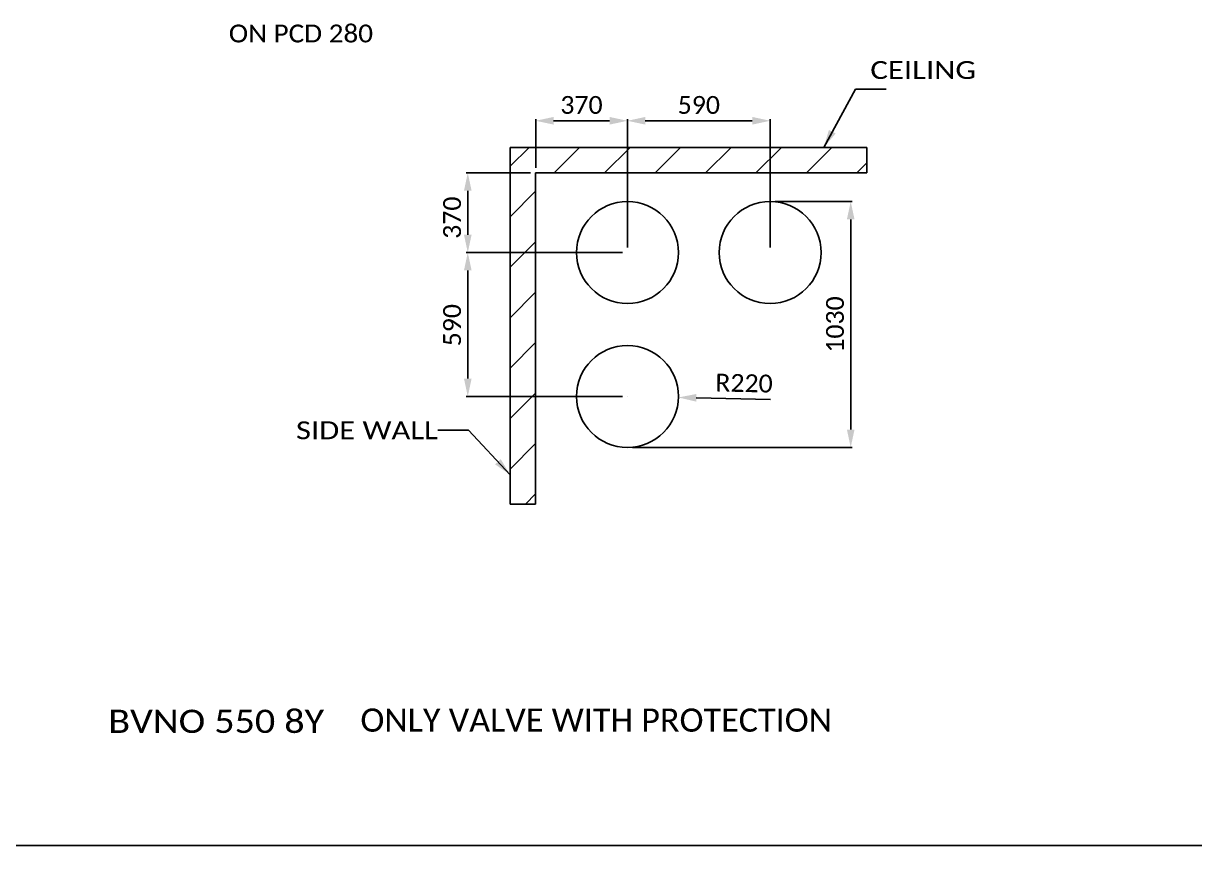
# Model space of a CAD drawing. Header units: millimetres. Extents: x 242 to 4341, y -255 to 3233.
# Drawn here: x 1102 to 2250, y -255 to 552 of the extents above; entities that cross this region are included whole.
import ezdxf
from ezdxf.enums import TextEntityAlignment as Align

# ---------------------------------------------------------------- set-up
doc = ezdxf.new("R2010")
doc.units = ezdxf.units.MM
doc.header["$LTSCALE"] = 115.5
doc.header["$PDMODE"] = 3
doc.header["$PDSIZE"] = 8
doc.layers.get('0').update_dxf_attribs({"linetype": 'CONTINUOUS'})
doc.layers.get('Defpoints').update_dxf_attribs({"linetype": 'CONTINUOUS'})
doc.styles.get("Standard").update_dxf_attribs({"font": 'calibri.ttf'})
doc.dimstyles.new('DIMSTYLE_4', dxfattribs={"dimtxt": 17.5, "dimasz": 17.5, "dimexe": 1.5, "dimexo": 1, "dimgap": 0.875, "dimtad": 1, "dimlfac": 0.2, "dimdsep": 46, "dimtxsty": 'Standard', "dimblk": '_FILLED', "dimblk1": '_FILLED', "dimblk2": '_FILLED', "dimcen": 0.09, "dimazin": 2, "dimtp": 0.01, "dimtm": 0.01, "dimtfac": 1, "dimtofl": 0, "dimtmove": 0, "dimatfit": 3, "dimldrblk": '_FILLED', "dimfxl": 1, "dimtolj": 1, "dimarcsym": 0})
doc.dimstyles.new('DIMSTYLE_5', dxfattribs={"dimtxt": 17.5, "dimasz": 17.5, "dimexe": 1.5, "dimexo": 1, "dimgap": 0.875, "dimtad": 1, "dimlfac": 0.2, "dimdsep": 46, "dimtxsty": 'Standard', "dimblk": '_FILLED', "dimblk1": '_FILLED', "dimblk2": '_FILLED', "dimcen": 0.09, "dimazin": 2, "dimtp": 0.01, "dimtm": 0.01, "dimtfac": 1, "dimtofl": 0, "dimtmove": 0, "dimatfit": 3, "dimldrblk": '_FILLED', "dimfxl": 1, "dimtolj": 1, "dimarcsym": 0})
doc.dimstyles.get("Standard").update_dxf_attribs({"dimtxt": 17.5, "dimasz": 17.5, "dimexe": 1.5, "dimexo": 1, "dimtad": 1, "dimdsep": 46, "dimtxsty": 'Standard', "dimblk": '_FILLED', "dimblk1": '_FILLED', "dimblk2": '_FILLED', "dimcen": 0.09, "dimazin": 2, "dimtol": 1, "dimtp": 0.01, "dimtm": 0.01, "dimtfac": 1, "dimtofl": 0, "dimtmove": 0, "dimatfit": 3, "dimldrblk": '_FILLED', "dimfxl": 1, "dimtolj": 1, "dimarcsym": 0})

# ---------------------------------------------------------------- blocks, each defined once
blk = doc.blocks.new('_FILLED')
at = {"color": 0, "linetype": 'ByBlock'}
blk.add_solid([(0, 0), (-1, 0.214), (-1, -0.214)], dxfattribs=at)
blk = doc.blocks.new('*D903')
at = {"color": 0, "linetype": 'Continuous'}
for p, q in [((1693.9, 186.1), (1694.1, 186.1)), ((1694, 186), (1694, 186.1))]:
    blk.add_line(p, q, dxfattribs=at)
at = {"color": 0, "linetype": 'Continuous', "lineweight": -2}
blk.add_line((1834.4, 183.2), (1761.5, 184.7), dxfattribs=at)
at = {"layer": 'Defpoints', "color": 0}
for p in [(1694, 186.1), (1744, 185.1)]:
    blk.add_point(p, dxfattribs=at)
at = {"color": 0, "linetype": 'ByBlock', "lineweight": -2, "xscale": 17.5, "yscale": 17.5, "zscale": 17.5, "rotation": 178.848379244138}
blk.add_blockref('_FILLED', (1744, 185.1), dxfattribs=at)
at = {"color": 0, "insert": (1780.4, 208.5), "char_height": 17.5, "attachment_point": 1, "rotation": 358.8484, "line_spacing_factor": 0.9}
blk.add_mtext('\\A1;R220', dxfattribs=at)
blk = doc.blocks.new('*D904')
at = {"color": 0, "linetype": 'Continuous', "lineweight": -2}
for p, q in [((1599, 405.5), (1535.9, 405.5)), ((1537.4, 388), (1537.4, 344.8)), ((1689, 327.3), (1535.9, 327.3))]:
    blk.add_line(p, q, dxfattribs=at)
at = {"layer": 'Defpoints', "color": 0}
for p in [(1600, 405.5), (1537.4, 327.3), (1690, 327.3)]:
    blk.add_point(p, dxfattribs=at)
at = {"color": 0, "linetype": 'ByBlock', "lineweight": -2, "xscale": 17.5, "yscale": 17.5, "zscale": 17.5}
for p, rotation in [((1537.4, 405.5), 90), ((1537.4, 327.3), 270)]:
    blk.add_blockref('_FILLED', p, dxfattribs=dict(at, rotation=rotation))
at = {"color": 0, "insert": (1513.2, 361.5), "char_height": 17.5, "attachment_point": 2, "rotation": 90, "line_spacing_factor": 0.9}
blk.add_mtext('\\A1;\\A1;370', dxfattribs=at)
blk = doc.blocks.new('*D905')
at = {"color": 0, "linetype": 'Continuous', "lineweight": -2}
for p, q in [((1694, 332.3), (1694, 458.1)), ((1711.5, 456.6), (1816.5, 456.6)), ((1834, 332.3), (1834, 458.1))]:
    blk.add_line(p, q, dxfattribs=at)
at = {"layer": 'Defpoints', "color": 0}
for p in [(1834, 456.6), (1694, 331.3), (1834, 331.3)]:
    blk.add_point(p, dxfattribs=at)
at = {"color": 0, "linetype": 'ByBlock', "lineweight": -2, "xscale": 17.5, "yscale": 17.5, "zscale": 17.5, "rotation": 180}
blk.add_blockref('_FILLED', (1694, 456.6), dxfattribs=at)
at = {"color": 0, "linetype": 'ByBlock', "lineweight": -2, "xscale": 17.5, "yscale": 17.5, "zscale": 17.5}
blk.add_blockref('_FILLED', (1834, 456.6), dxfattribs=at)
at = {"color": 0, "insert": (1764, 480.9), "char_height": 17.5, "attachment_point": 2, "line_spacing_factor": 0.9}
blk.add_mtext('\\A1;\\A1;590', dxfattribs=at)
blk = doc.blocks.new('*D906')
at = {"color": 0, "linetype": 'Continuous', "lineweight": -2}
for p, q in [((1604, 410.5), (1604, 458.1)), ((1621.5, 456.6), (1676.5, 456.6)), ((1694, 332.3), (1694, 458.1))]:
    blk.add_line(p, q, dxfattribs=at)
at = {"layer": 'Defpoints', "color": 0}
for p in [(1694, 456.6), (1604, 409.5), (1694, 331.3)]:
    blk.add_point(p, dxfattribs=at)
at = {"color": 0, "linetype": 'ByBlock', "lineweight": -2, "xscale": 17.5, "yscale": 17.5, "zscale": 17.5, "rotation": 180}
blk.add_blockref('_FILLED', (1604, 456.6), dxfattribs=at)
at = {"color": 0, "linetype": 'ByBlock', "lineweight": -2, "xscale": 17.5, "yscale": 17.5, "zscale": 17.5}
blk.add_blockref('_FILLED', (1694, 456.6), dxfattribs=at)
at = {"color": 0, "insert": (1648.9, 480.9), "char_height": 17.5, "attachment_point": 2, "line_spacing_factor": 0.9}
blk.add_mtext('\\A1;\\A1;370', dxfattribs=at)
blk = doc.blocks.new('*D907')
at = {"color": 0, "linetype": 'Continuous', "lineweight": -2}
for p, q in [((1689, 327.3), (1535.9, 327.3)), ((1537.4, 203.6), (1537.4, 309.8)), ((1689, 186.1), (1535.9, 186.1))]:
    blk.add_line(p, q, dxfattribs=at)
at = {"layer": 'Defpoints', "color": 0}
for p in [(1537.4, 327.3), (1690, 327.3), (1690, 186.1)]:
    blk.add_point(p, dxfattribs=at)
at = {"color": 0, "linetype": 'ByBlock', "lineweight": -2, "xscale": 17.5, "yscale": 17.5, "zscale": 17.5}
for p, rotation in [((1537.4, 327.3), 90), ((1537.4, 186.1), 270)]:
    blk.add_blockref('_FILLED', p, dxfattribs=dict(at, rotation=rotation))
at = {"color": 0, "insert": (1513.2, 256), "char_height": 17.5, "attachment_point": 2, "rotation": 90, "line_spacing_factor": 0.9}
blk.add_mtext('\\A1;\\A1;590', dxfattribs=at)
blk = doc.blocks.new('*D908')
at = {"color": 0, "linetype": 'Continuous', "lineweight": -2}
for p, q in [((1839, 377.3), (1914.5, 377.3)), ((1913, 153.6), (1913, 359.8)), ((1699, 136.1), (1914.5, 136.1))]:
    blk.add_line(p, q, dxfattribs=at)
at = {"layer": 'Defpoints', "color": 0}
for p in [(1838, 377.3), (1913, 377.3), (1698, 136.1)]:
    blk.add_point(p, dxfattribs=at)
at = {"color": 0, "linetype": 'ByBlock', "lineweight": -2, "xscale": 17.5, "yscale": 17.5, "zscale": 17.5}
for p, rotation in [((1913, 377.3), 90), ((1913, 136.1), 270)]:
    blk.add_blockref('_FILLED', p, dxfattribs=dict(at, rotation=rotation))
at = {"color": 0, "insert": (1888.8, 256.7), "char_height": 17.5, "attachment_point": 2, "rotation": 90, "line_spacing_factor": 0.9}
blk.add_mtext('\\A1;\\A1;1030', dxfattribs=at)

msp = doc.modelspace()

# ---------------------------------------------------------------- hatches: boundary and pattern name
h = msp.add_hatch()
h.set_pattern_fill('ANSI31', color=0, style=0, pattern_type=2)
h.set_pattern_definition([(45, (247.863, -226.125), (-24.7525, 24.7525), [])])
h.paths.add_polyline_path([(1578.955, 80.503), (1578.955, 430.503), (1928.955, 430.503), (1928.955, 405.503), (1603.955, 405.503), (1603.955, 80.503)])

# ---------------------------------------------------------------- linework, layer by layer
at = {"color": 0, "linetype": 'Continuous'}
for p, q in [((1578.955, 430.503), (1928.955, 430.503)), ((1578.955, 80.503), (1578.955, 430.503)), ((1928.955, 430.503), (1928.955, 405.503)), ((1928.955, 405.503), (1603.955, 405.503)), ((1603.955, 405.503), (1603.955, 80.503)), ((1603.955, 80.503), (1578.955, 80.503)), ((2291.28, -254.656), (241.521, -254.656))]:
    msp.add_line(p, q, dxfattribs=at)
for centre in [(1694.03, 327.271), (1833.971, 327.271), (1694.03, 186.057)]:
    msp.add_circle(centre, 50, dxfattribs=at)

# ---------------------------------------------------------------- texts
for s, height, width, p, p2 in [('ON PCD 280', 17.5, 1.037345, (1303.004, 533.513), (1444.434, 533.513)), ('CEILING', 17.5, 1.167433, (1932.285, 497.648), (2035.991, 497.648)), ('SIDE WALL', 17.5, 1.15941, (1368.901, 144.124), (1507.948, 144.124)), ('BVNO 550 8Y ', 22.75, 1.096733, (1184.778, -144.099), (1405.362, -144.099))]:
    msp.add_text(s, height=height, dxfattribs=dict(at, width=width)).set_placement(p, p2, align=Align.FIT)
msp.add_text('ONLY VALVE WITH PROTECTION', height=22.75, dxfattribs=at).set_placement((1432.111, -142.89), (1432.111, -142.89), align=Align.FIT)

# ---------------------------------------------------------------- dimensions: what is measured, and where the dimension line sits
for base, p1, p2, text, picture, middle in [((1694.03, 456.649), (1603.955, 409.503), (1694.03, 331.271), '\\A1;370', '*D906', (1648.909, 456.649)), ((1833.971, 456.649), (1694.03, 331.271), (1833.971, 331.271), '\\A1;590', '*D905', (1764.019, 456.649))]:
    dim = msp.add_linear_dim(base=base, p1=p1, p2=p2, text=text, dimstyle='DIMSTYLE_5', override={"dimtxsty": 'Standard'}, dxfattribs=at)
    dim.commit()
    dim.dimension.update_dxf_attribs({"geometry": picture, "text_midpoint": middle, "dimtype": 160})
for base, p1, p2, angle, text, picture, middle in [((1537.395, 327.271), (1599.955, 405.503), (1690.03, 327.271), 270, '\\A1;370', '*D904', (1537.395, 361.456)), ((1912.98, 377.271), (1698.03, 136.057), (1837.971, 377.271), 90, '\\A1;1030', '*D908', (1912.98, 256.716)), ((1537.395, 327.271), (1690.03, 186.057), (1690.03, 327.271), 90, '\\A1;590', '*D907', (1537.395, 256.037))]:
    dim = msp.add_linear_dim(base=base, p1=p1, p2=p2, angle=angle, text=text, dimstyle='DIMSTYLE_5', override={"dimtxsty": 'Standard'}, dxfattribs=at)
    dim.commit()
    dim.dimension.update_dxf_attribs({"geometry": picture, "text_midpoint": middle, "dimtype": 160})
dim = msp.add_radius_dim(center=(1694.03, 186.057), mpoint=(1744.02, 185.052), text='R220', dimstyle='DIMSTYLE_4', override={"dimpost": '<>', "dimtxsty": 'Standard'}, dxfattribs=at)
dim.commit()
dim.dimension.update_dxf_attribs({"geometry": '*D903', "text_midpoint": (1806.943, 196.331)})

# ---------------------------------------------------------------- leaders
for points in [[(1886.517, 430.503), (1917.693, 487.461), (1947.693, 487.461)], [(1578.955, 109.219), (1537.948, 152.874), (1507.948, 152.874)]]:
    msp.add_leader(points, dimstyle='Standard', override={"dimtad": 0}, dxfattribs=at)

doc.saveas('drawing.dxf')
